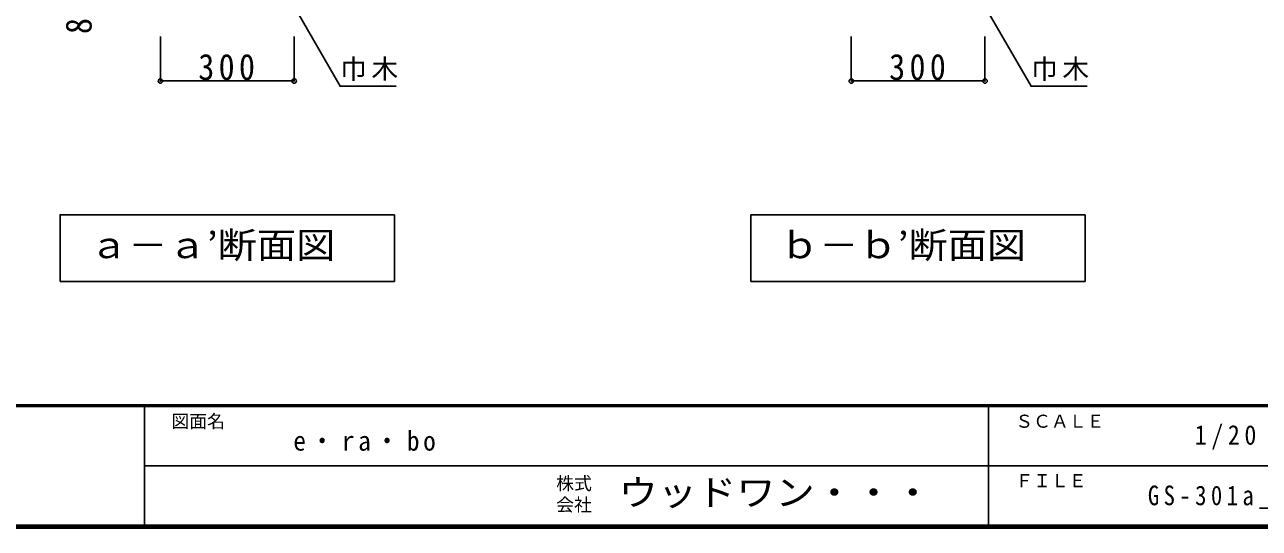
# Model space of a CAD drawing. Units: millimetres, scale not verified. Extents: x -3922 to 3878, y -2932 to 2722.
# Drawn here: x -291 to 2479, y -2864 to -1735 of the extents above; entities that cross this region are included whole.
import ezdxf
from ezdxf.enums import TextEntityAlignment as Align

# ---------------------------------------------------------------- set-up
doc = ezdxf.new("R2010")
doc.units = ezdxf.units.MM
doc.header["$LTSCALE"] = 20
doc.header["$PDMODE"] = 32
doc.header["$PDSIZE"] = 10
for name, color, linetype in [('0-A_文字', 7, 'Continuous'), ('0-B_寸法', 7, 'Continuous'), ('F-1_枠', 6, 'Continuous'), ('F-A_文字', 7, 'Continuous')]:
    doc.layers.add(name, color=color, linetype=linetype)
doc.styles.add('ＭＳ ゴシック', font='')
doc.styles.get('ＭＳ ゴシック').set_extended_font_data('MS Gothic')

msp = doc.modelspace()

# ---------------------------------------------------------------- linework, layer by layer
at = {"layer": '0-A_文字'}
for p, q in [((538.33, -2161.27), (538.33, -2311.27)), ((2088.33, -2161.27), (2088.33, -2311.27)), ((-211.67, -2311.27), (538.33, -2311.27)), ((1338.33, -2311.27), (2088.33, -2311.27))]:
    msp.add_line(p, q, dxfattribs=at)
for points in [[(309.52, -1687.54), (416.61, -1873.01), (542.63, -1873.01)], [(1859.52, -1687.54), (1966.61, -1873.01), (2092.63, -1873.01)], [(538.33, -2161.27), (-211.67, -2161.27), (-211.67, -2311.27)], [(2088.33, -2161.27), (1338.33, -2161.27), (1338.33, -2311.27)]]:
    msp.add_lwpolyline(points, dxfattribs=at)
at = {"layer": '0-B_寸法', "color": 4}
for p, q in [((13.33, -1861.27), (13.33, -1761.27)), ((313.33, -1861.27), (313.33, -1761.27)), ((1563.33, -1861.27), (1563.33, -1761.27)), ((1863.33, -1861.27), (1863.33, -1761.27)), ((13.33, -1861.27), (313.33, -1861.27)), ((1563.33, -1861.27), (1863.33, -1861.27))]:
    msp.add_line(p, q, dxfattribs=at)
at = {"layer": '0-B_寸法'}
for p in [(13.33, -1861.27), (313.33, -1861.27), (1563.33, -1861.27), (1863.33, -1861.27)]:
    msp.add_point(p, dxfattribs=at)
at = {"layer": 'F-1_枠'}
for p, q in [((3877.97, -2587.71), (-3922.03, -2587.71)), ((3877.97, -2591.04), (-3922.03, -2591.04)), ((-22.03, -2591.04), (-22.03, -2857.71)), ((1871.3, -2591.04), (1871.3, -2857.71)), ((-22.03, -2724.37), (3871.3, -2724.38)), ((3877.97, -2857.71), (-3922.03, -2857.71)), ((3877.97, -2861.04), (-3922.03, -2861.04)), ((3877.97, -2864.37), (-3922.03, -2864.37))]:
    msp.add_line(p, q, dxfattribs=at)

# ---------------------------------------------------------------- texts
at = {"layer": '0-A_文字', "style": 'ＭＳ ゴシック', "width": 1.1}
for s, p in [('ａ－ａ’断面図', (-146.67, -2276.27)), ('ｂ－ｂ’断面図', (1403.33, -2276.27))]:
    msp.add_text(s, height=58.65, dxfattribs=at).set_placement(p, align=Align.BOTTOM_LEFT)
at = {"layer": '0-A_文字', "char_height": 43.99, "attachment_point": 7, "style": 'ＭＳ ゴシック'}
for insert in [(416.61, -1861.06), (1966.61, -1861.06)]:
    msp.add_mtext('\\T1.17;巾木', dxfattribs=dict(at, insert=insert))
at = {"layer": '0-B_寸法', "insert": (-139.99, -1756.02), "char_height": 58.65, "attachment_point": 7, "rotation": 90, "style": 'ＭＳ ゴシック'}
msp.add_mtext('\\T1.28;\\W0.9;85.5', dxfattribs=at)
at = {"layer": '0-B_寸法', "char_height": 58.65, "attachment_point": 7, "style": 'ＭＳ ゴシック'}
for insert in [(98.33, -1860.06), (1648.33, -1860.06)]:
    msp.add_mtext('\\T1.27;\\W0.9;300', dxfattribs=dict(at, insert=insert))
at = {"layer": 'F-A_文字', "style": 'ＭＳ ゴシック'}
for s, p in [('図面名', (37.97, -2647.71)), ('ＳＣＡＬＥ', (1931.3, -2647.71)), ('株式', (901.3, -2787.04)), ('ＦＩＬＥ', (1931.3, -2781.04)), ('会社', (901.3, -2835.04))]:
    msp.add_text(s, height=29.33, dxfattribs=at).set_placement(p, align=Align.BOTTOM_LEFT)
at = {"layer": 'F-A_文字', "style": 'ＭＳ ゴシック', "width": 1.1}
msp.add_text('ウッドワン・・・', height=58.65, dxfattribs=at).set_placement((1041.3, -2831.04), align=Align.BOTTOM_LEFT)
at = {"layer": 'F-A_文字', "char_height": 43.99, "attachment_point": 7, "style": 'ＭＳ ゴシック'}
for s, insert in [('\\T1.38;\\W0.9;1/20', (2333.8, -2687.71)), ('\\T1.28;\\W0.95;e・ra・bo', (311.3, -2691.04)), ('\\T1.39;\\W0.85;GS-301a_C02', (2228.8, -2821.04))]:
    msp.add_mtext(s, dxfattribs=dict(at, insert=insert))

doc.saveas('drawing.dxf')
